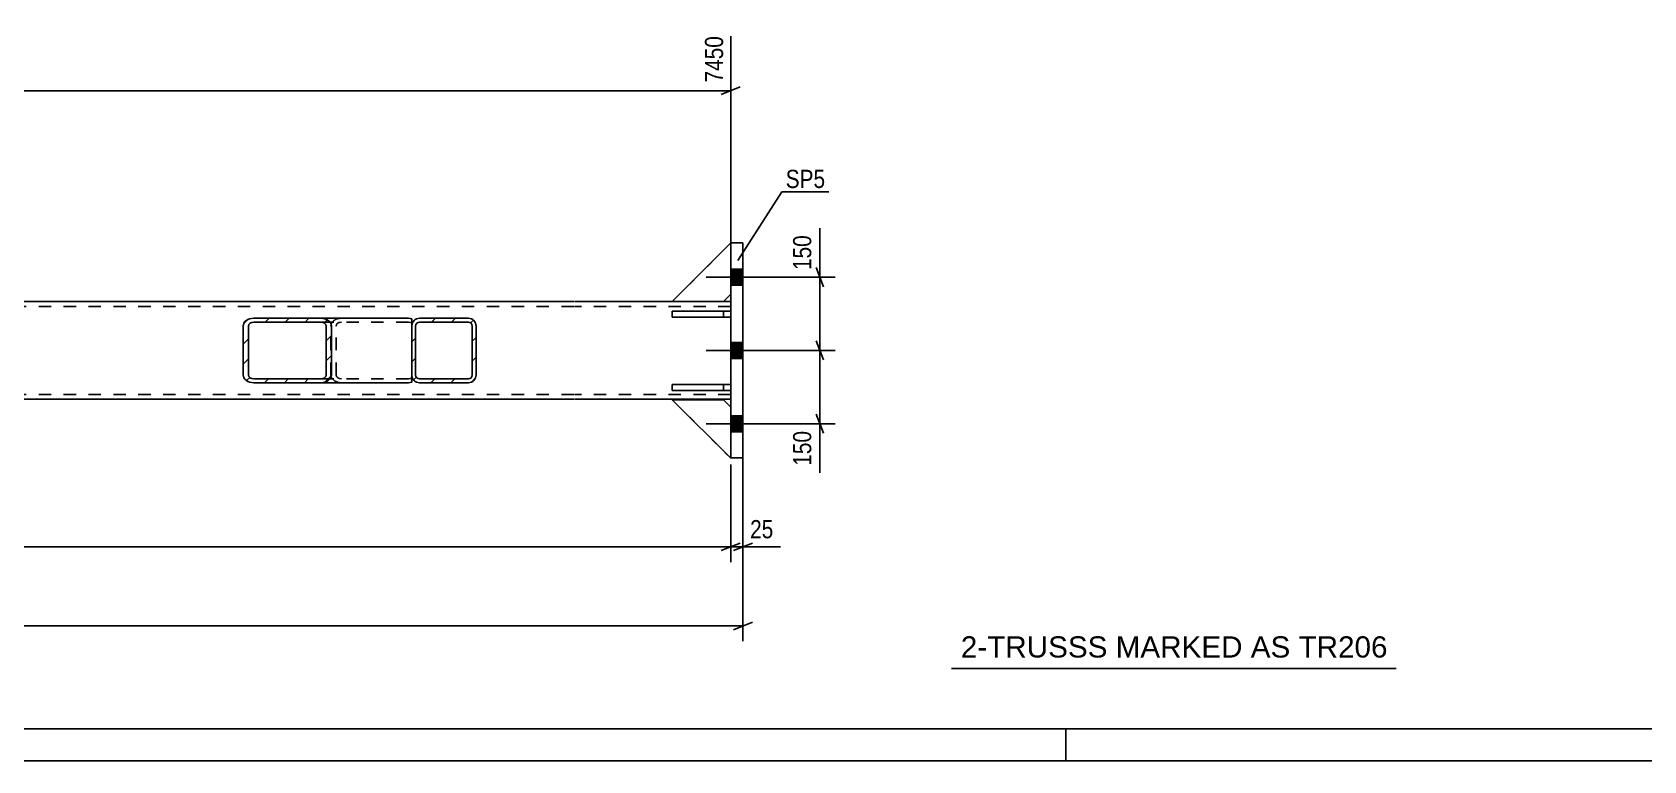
# Model space of a CAD drawing. Header units: millimetres. Extents: x 0 to 841, y 0 to 594.
# Drawn here: x 258.2 to 512, y 0 to 114.7 of the extents above; entities that cross this region are included whole.
import ezdxf

# ---------------------------------------------------------------- set-up
doc = ezdxf.new("R2010")
doc.units = ezdxf.units.MM
doc.linetypes.add('DXK_LINE_DOT2', pattern=[3.9198, 1.9599, -1.9599])
doc.styles.add('Arial', font='ARIAL.TTF', dxfattribs={"height": 0.2})
doc.styles.add('Arial Narrow', font='ARIALN.TTF', dxfattribs={"height": 0.2})

# ---------------------------------------------------------------- blocks, each defined once
blk = doc.blocks.new('Unknown-570388617-1134')
at = {"color": 5, "linetype": 'Continuous'}
for p, q in [((5, 5), (836, 5)), ((421, 0), (421, 5)), ((0, 0), (841, 0))]:
    blk.add_line(p, q, dxfattribs=at)
blk = doc.blocks.new('Part-570388617-1519 - 1377')
at = {"color": 2, "linetype": 'Continuous'}
for p, q in [((368.21, 81.52), (368.21, 81.52)), ((368.21, 81.52), (368.21, 47.68)), ((368.21, 81.52), (370.13, 81.52)), ((370.13, 81.52), (370.13, 81.52)), ((370.13, 81.52), (370.13, 47.68)), ((370.13, 47.68), (368.21, 47.68)), ((370.13, 47.68), (370.13, 47.68))]:
    blk.add_line(p, q, dxfattribs=at)
at = {"color": 7, "linetype": 'DXK_LINE_DOT2'}
for p, q in [((368.21, 47.68), (368.21, 81.52)), ((370.13, 81.52), (370.13, 47.68))]:
    blk.add_line(p, q, dxfattribs=at)
blk = doc.blocks.new('Part-570388617-1488 - 1377')
at = {"color": 2, "linetype": 'Continuous'}
for p, q in [((358.98, 58.31), (358.98, 59.23)), ((368.21, 59.23), (358.98, 59.23)), ((368.21, 59.23), (368.21, 59.23)), ((368.21, 58.31), (368.21, 59.23)), ((368.21, 58.31), (358.98, 58.31)), ((368.21, 58.31), (368.21, 58.31))]:
    blk.add_line(p, q, dxfattribs=at)
at = {"color": 7, "linetype": 'DXK_LINE_DOT2'}
for p, q in [((367.06, 58.31), (367.06, 59.23)), ((368.21, 59.23), (368.21, 58.31))]:
    blk.add_line(p, q, dxfattribs=at)
blk = doc.blocks.new('Part-570388617-1424 - 1377')
at = {"color": 2, "linetype": 'Continuous'}
for p, q in [((343.49, 72.29), (71.8, 72.29)), ((358.98, 72.29), (343.59, 72.29)), ((368.21, 72.29), (367.06, 72.29)), ((71.8, 56.91), (343.49, 56.91)), ((343.59, 56.91), (368.21, 56.91))]:
    blk.add_line(p, q, dxfattribs=at)
at = {"color": 7, "linetype": 'DXK_LINE_DOT2'}
for p, q in [((343.49, 71.52), (71.8, 71.52)), ((368.21, 71.52), (343.59, 71.52)), ((367.06, 72.29), (358.98, 72.29)), ((368.21, 72.29), (368.21, 72.29)), ((368.21, 72.29), (368.21, 56.91)), ((368.21, 56.91), (368.21, 72.29)), ((368.21, 72.29), (368.21, 72.29)), ((343.49, 57.68), (71.8, 57.68)), ((368.21, 57.68), (343.59, 57.68)), ((368.21, 56.91), (368.21, 56.91)), ((368.21, 56.91), (368.21, 56.91))]:
    blk.add_line(p, q, dxfattribs=at)
blk = doc.blocks.new('Part-570388617-1520 - 1377')
at = {"linetype": 'Continuous'}
h = blk.add_hatch(dxfattribs=at)
h.set_pattern_fill('', scale=0.7, style=0, pattern_type=0)
h.set_pattern_definition([(45, (304.284, 59.6153), (-1.57154, 1.57154), [])])
h.paths.add_polyline_path([(303.64, 59.52), (304.28, 59.62), (304.83, 59.88), (305.2, 60.28), (305.33, 60.75), (305.33, 68.44), (305.2, 68.92), (304.83, 69.31), (304.28, 69.58), (303.64, 69.68), (293.08, 69.68), (292.43, 69.58), (291.88, 69.31), (291.52, 68.92), (291.39, 68.44), (291.39, 60.75), (291.52, 60.28), (291.88, 59.88), (292.43, 59.62), (293.08, 59.52)])
h.paths.add_polyline_path([(292.75, 60.18), (292.48, 60.32), (292.3, 60.52), (292.23, 60.75), (292.23, 68.44), (292.3, 68.68), (292.48, 68.88), (292.75, 69.01), (293.08, 69.06), (303.64, 69.06), (303.96, 69.01), (304.23, 68.88), (304.42, 68.68), (304.48, 68.44), (304.48, 60.75), (304.42, 60.52), (304.23, 60.32), (303.96, 60.18), (303.64, 60.14), (293.08, 60.14)])
at = {"color": 2, "linetype": 'Continuous'}
for p, q in [((291.52, 68.92), (291.39, 68.44)), ((292.23, 68.44), (292.3, 68.68)), ((293.08, 69.68), (292.43, 69.58)), ((292.75, 69.01), (293.08, 69.06)), ((293.08, 69.68), (303.64, 69.68)), ((293.08, 69.06), (303.64, 69.06)), ((317.46, 69.68), (303.64, 69.68)), ((304.28, 69.58), (303.64, 69.68)), ((303.64, 69.06), (303.96, 69.01)), ((304.42, 68.68), (304.48, 68.44)), ((305.33, 68.44), (305.2, 68.92)), ((317.46, 69.68), (317.96, 69.6)), ((317.96, 69.6), (317.96, 69.58)), ((317.96, 69.58), (317.96, 69.31)), ((317.96, 69.31), (317.96, 68.44)), ((291.39, 60.75), (291.39, 68.44)), ((292.23, 60.75), (292.23, 68.44)), ((304.48, 60.75), (304.48, 68.44)), ((305.33, 60.75), (305.33, 68.44)), ((291.39, 60.75), (291.52, 60.28)), ((292.3, 60.52), (292.23, 60.75)), ((292.43, 59.62), (293.08, 59.52)), ((293.08, 60.14), (292.75, 60.18)), ((293.08, 60.14), (303.64, 60.14)), ((293.08, 59.52), (303.64, 59.52)), ((303.96, 60.18), (303.64, 60.14)), ((303.64, 59.52), (304.28, 59.62)), ((317.46, 59.52), (303.64, 59.52)), ((304.48, 60.75), (304.42, 60.52)), ((305.2, 60.28), (305.33, 60.75)), ((317.46, 59.52), (317.96, 59.59)), ((317.96, 59.59), (317.96, 60.75))]:
    blk.add_line(p, q, dxfattribs=at)
at = {"color": 7, "linetype": 'DXK_LINE_DOT2'}
for p, q in [((303.64, 69.68), (293.08, 69.68)), ((317.46, 69.06), (293.08, 69.06)), ((305.21, 68.44), (305.34, 68.92)), ((306.12, 68.68), (306.06, 68.44)), ((306.26, 69.58), (306.9, 69.68)), ((306.9, 69.06), (306.58, 69.01)), ((317.78, 69.01), (317.46, 69.06)), ((317.96, 68.93), (317.78, 69.01)), ((317.96, 69.6), (317.96, 69.6)), ((317.96, 69.31), (317.96, 68.93)), ((317.96, 60.75), (317.96, 68.92)), ((305.21, 60.75), (305.21, 68.44)), ((306.06, 60.75), (306.06, 68.44)), ((317.46, 60.14), (293.08, 60.14)), ((303.64, 59.52), (293.08, 59.52)), ((305.34, 60.28), (305.21, 60.75)), ((306.06, 60.75), (306.12, 60.52)), ((306.9, 59.52), (306.26, 59.62)), ((306.58, 60.18), (306.9, 60.14)), ((317.46, 60.14), (317.78, 60.18)), ((317.78, 60.18), (317.96, 60.27))]:
    blk.add_line(p, q, dxfattribs=at)
at = {"color": 2, "linetype": 'Continuous'}
for centre, radius, start, end in [((292.82, 68.09), 1.54, 104.5547, 147.5895), ((292.95, 68.27), 0.771, 104.5547, 147.5895), ((303.77, 68.27), 0.771, 32.4105, 75.4453), ((303.9, 68.09), 1.54, 32.4105, 75.4453), ((292.82, 61.11), 1.54, 212.4105, 255.4453), ((292.95, 60.93), 0.771, 212.4105, 255.4453), ((303.77, 60.93), 0.771, 284.5547, 327.5895), ((303.9, 61.11), 1.54, 284.5547, 327.5895)]:
    blk.add_arc(centre, radius, start, end, dxfattribs=at)
at = {"color": 7, "linetype": 'DXK_LINE_DOT2'}
for centre, radius, start, end in [((306.64, 68.09), 1.54, 104.5547, 147.5896), ((306.77, 68.27), 0.771, 104.5547, 147.5896), ((306.64, 61.11), 1.54, 212.4104, 255.4453), ((306.77, 60.93), 0.771, 212.4104, 255.4453)]:
    blk.add_arc(centre, radius, start, end, dxfattribs=at)
blk = doc.blocks.new('Part-570388617-1489 - 1377')
at = {"color": 2, "linetype": 'Continuous'}
for p, q in [((358.98, 69.85), (358.98, 70.77)), ((368.21, 70.77), (358.98, 70.77)), ((368.21, 69.85), (358.98, 69.85)), ((368.21, 70.77), (368.21, 70.77)), ((368.21, 69.85), (368.21, 70.77)), ((368.21, 69.85), (368.21, 69.85))]:
    blk.add_line(p, q, dxfattribs=at)
at = {"color": 7, "linetype": 'DXK_LINE_DOT2'}
for p, q in [((367.06, 69.85), (367.06, 70.77)), ((368.21, 70.77), (368.21, 69.85))]:
    blk.add_line(p, q, dxfattribs=at)
blk = doc.blocks.new('Bolt-570388617-1425 - 1377')
at = {"linetype": 'Continuous'}
for points in [[(368.21, 77.41), (368.21, 74.87), (370.13, 74.87), (370.13, 77.41)], [(368.21, 77.41), (368.21, 74.87), (370.13, 74.87), (370.13, 77.41)], [(368.21, 77.41), (368.21, 74.87), (370.13, 74.87), (370.13, 77.41)], [(368.21, 77.41), (368.21, 74.87), (370.13, 74.87), (370.13, 77.41)], [(368.21, 65.87), (368.21, 63.33), (370.13, 63.33), (370.13, 65.87)], [(368.21, 65.87), (368.21, 63.33), (370.13, 63.33), (370.13, 65.87)], [(368.21, 54.33), (368.21, 51.79), (370.13, 51.79), (370.13, 54.33)], [(368.21, 54.33), (368.21, 51.79), (370.13, 51.79), (370.13, 54.33)], [(368.21, 54.33), (368.21, 51.79), (370.13, 51.79), (370.13, 54.33)], [(368.21, 54.33), (368.21, 51.79), (370.13, 51.79), (370.13, 54.33)]]:
    blk.add_hatch(color=1, dxfattribs=at).paths.add_polyline_path(points)
at = {"color": 1, "linetype": 'Continuous'}
for p, q in [((370.13, 77.41), (368.21, 77.41)), ((370.13, 77.41), (368.21, 77.41)), ((370.13, 77.41), (368.21, 77.41)), ((370.13, 77.41), (368.21, 77.41)), ((373.52, 76.14), (364.36, 76.14)), ((373.52, 76.14), (364.36, 76.14)), ((373.52, 76.14), (364.36, 76.14)), ((373.52, 76.14), (364.36, 76.14)), ((370.13, 74.87), (368.21, 74.87)), ((370.13, 74.87), (368.21, 74.87)), ((370.13, 74.87), (368.21, 74.87)), ((370.13, 74.87), (368.21, 74.87)), ((373.52, 64.6), (364.36, 64.6)), ((373.52, 64.6), (364.36, 64.6)), ((370.13, 65.87), (368.21, 65.87)), ((370.13, 65.87), (368.21, 65.87)), ((370.13, 63.33), (368.21, 63.33)), ((370.13, 63.33), (368.21, 63.33)), ((370.13, 54.33), (368.21, 54.33)), ((370.13, 54.33), (368.21, 54.33)), ((370.13, 54.33), (368.21, 54.33)), ((370.13, 54.33), (368.21, 54.33)), ((373.52, 53.06), (364.36, 53.06)), ((373.52, 53.06), (364.36, 53.06)), ((373.52, 53.06), (364.36, 53.06)), ((373.52, 53.06), (364.36, 53.06)), ((370.13, 51.79), (368.21, 51.79)), ((370.13, 51.79), (368.21, 51.79)), ((370.13, 51.79), (368.21, 51.79)), ((370.13, 51.79), (368.21, 51.79))]:
    blk.add_line(p, q, dxfattribs=at)
blk = doc.blocks.new('Part-570388617-1393 - 1377')
at = {"linetype": 'Continuous'}
h = blk.add_hatch(dxfattribs=at)
h.set_pattern_fill('', scale=0.7, style=0, pattern_type=0)
h.set_pattern_definition([(45, (327.35, 59.6153), (-1.57154, 1.57154), [])])
h.paths.add_polyline_path([(326.88, 59.52), (327.35, 59.62), (327.75, 59.88), (328.02, 60.28), (328.11, 60.75), (328.11, 68.44), (328.02, 68.92), (327.75, 69.31), (327.35, 69.58), (326.88, 69.68), (319.19, 69.68), (318.72, 69.58), (318.32, 69.31), (318.05, 68.92), (317.96, 68.44), (317.96, 60.75), (318.05, 60.28), (318.32, 59.88), (318.72, 59.62), (319.19, 59.52)])
h.paths.add_polyline_path([(318.95, 60.18), (318.75, 60.32), (318.62, 60.52), (318.57, 60.75), (318.57, 68.44), (318.62, 68.68), (318.75, 68.88), (318.95, 69.01), (319.19, 69.06), (326.88, 69.06), (327.11, 69.01), (327.31, 68.88), (327.45, 68.68), (327.49, 68.44), (327.49, 60.75), (327.45, 60.52), (327.31, 60.32), (327.11, 60.18), (326.88, 60.14), (319.19, 60.14)])
at = {"color": 7, "linetype": 'DXK_LINE_DOT2'}
for p, q in [((317.96, 68.44), (318.05, 68.92)), ((318.62, 68.68), (318.57, 68.44)), ((318.72, 69.58), (319.19, 69.68)), ((319.19, 69.06), (318.95, 69.01)), ((326.88, 69.68), (319.19, 69.68)), ((319.19, 69.06), (326.88, 69.06)), ((326.88, 69.68), (326.88, 69.68)), ((326.88, 69.68), (327.35, 69.58)), ((327.11, 69.01), (326.88, 69.06)), ((327.49, 68.44), (327.45, 68.68)), ((328.02, 68.92), (328.11, 68.44)), ((317.96, 60.75), (317.96, 68.44)), ((318.57, 60.75), (318.57, 68.44)), ((327.49, 60.75), (327.49, 68.44)), ((328.11, 60.75), (328.11, 68.44)), ((318.05, 60.28), (317.96, 60.75)), ((318.57, 60.75), (318.62, 60.52)), ((319.19, 59.52), (318.72, 59.62)), ((318.95, 60.18), (319.19, 60.14)), ((319.19, 60.14), (326.88, 60.14)), ((319.19, 59.52), (326.88, 59.52)), ((326.88, 60.14), (327.11, 60.18)), ((327.35, 59.62), (326.88, 59.52)), ((327.45, 60.52), (327.49, 60.75)), ((328.11, 60.75), (328.02, 60.28))]:
    blk.add_line(p, q, dxfattribs=at)
at = {"color": 2, "linetype": 'Continuous'}
for p, q in [((318.05, 68.92), (317.96, 68.44)), ((318.57, 68.44), (318.62, 68.68)), ((319.19, 69.68), (318.72, 69.58)), ((318.95, 69.01), (319.19, 69.06)), ((319.19, 69.68), (319.19, 69.68)), ((319.19, 69.68), (326.88, 69.68)), ((319.19, 69.06), (319.19, 69.06)), ((319.19, 69.06), (326.88, 69.06)), ((326.88, 69.68), (326.88, 69.68)), ((327.35, 69.58), (326.88, 69.68)), ((326.88, 69.06), (326.88, 69.06)), ((326.88, 69.06), (327.11, 69.01)), ((327.45, 68.68), (327.49, 68.44)), ((328.11, 68.44), (328.02, 68.92)), ((317.96, 68.44), (317.96, 68.44)), ((317.96, 60.75), (317.96, 68.44)), ((318.57, 68.44), (318.57, 68.44)), ((318.57, 60.75), (318.57, 68.44)), ((327.49, 68.44), (327.49, 68.44)), ((327.49, 60.75), (327.49, 68.44)), ((328.11, 68.44), (328.11, 68.44)), ((328.11, 60.75), (328.11, 68.44)), ((317.96, 60.75), (317.96, 60.75)), ((317.96, 60.75), (318.05, 60.28)), ((318.57, 60.75), (318.57, 60.75)), ((318.62, 60.52), (318.57, 60.75)), ((318.72, 59.62), (319.19, 59.52)), ((319.19, 60.14), (318.95, 60.18)), ((319.19, 60.14), (319.19, 60.14)), ((319.19, 60.14), (326.88, 60.14)), ((319.19, 59.52), (319.19, 59.52)), ((319.19, 59.52), (326.88, 59.52)), ((327.11, 60.18), (326.88, 60.14)), ((326.88, 60.14), (326.88, 60.14)), ((326.88, 59.52), (327.35, 59.62)), ((326.88, 59.52), (326.88, 59.52)), ((327.49, 60.75), (327.45, 60.52)), ((327.49, 60.75), (327.49, 60.75)), ((328.02, 60.28), (328.11, 60.75)), ((328.11, 60.75), (328.11, 60.75))]:
    blk.add_line(p, q, dxfattribs=at)
at = {"color": 7, "linetype": 'DXK_LINE_DOT2'}
for centre, radius, start, end in [((319.19, 68.44), 1.23, 112.5, 157.5), ((319.19, 68.44), 0.615, 112.5, 157.5), ((326.88, 68.44), 0.615, 22.5, 67.5), ((326.88, 68.44), 1.23, 22.5, 67.5), ((319.19, 60.75), 1.23, 202.5, 247.5), ((319.19, 60.75), 0.615, 202.5, 247.5), ((326.88, 60.75), 0.615, 292.5, 337.5), ((326.88, 60.75), 1.23, 292.5, 337.5)]:
    blk.add_arc(centre, radius, start, end, dxfattribs=at)
at = {"color": 2, "linetype": 'Continuous'}
for centre, radius, start, end in [((319.19, 68.44), 1.23, 112.5, 157.5), ((319.19, 68.44), 0.615, 112.5, 157.5), ((326.88, 68.44), 0.615, 22.5, 67.5), ((326.88, 68.44), 1.23, 22.5, 67.5), ((319.19, 60.75), 1.23, 202.5, 247.5), ((319.19, 60.75), 0.615, 202.5, 247.5), ((326.88, 60.75), 0.615, 292.5, 337.5), ((326.88, 60.75), 1.23, 292.5, 337.5)]:
    blk.add_arc(centre, radius, start, end, dxfattribs=at)
blk = doc.blocks.new('Part-570388617-1491 - 1377')
at = {"color": 7, "linetype": 'DXK_LINE_DOT2'}
for p, q in [((368.21, 70.77), (358.98, 70.77)), ((358.98, 70.77), (358.98, 69.85)), ((368.21, 69.85), (358.98, 69.85)), ((367.06, 69.85), (367.06, 70.77)), ((368.21, 69.85), (368.21, 70.77)), ((368.21, 70.77), (368.21, 69.85))]:
    blk.add_line(p, q, dxfattribs=at)
blk = doc.blocks.new('Part-570388617-1495 - 1377')
at = {"color": 7, "linetype": 'DXK_LINE_DOT2'}
for p, q in [((367.06, 56.85), (358.98, 56.85)), ((358.98, 56.85), (368.21, 47.62)), ((368.21, 55.69), (367.06, 56.85)), ((368.21, 47.62), (368.21, 55.69)), ((368.21, 55.69), (368.21, 47.62))]:
    blk.add_line(p, q, dxfattribs=at)
blk = doc.blocks.new('Part-570388617-1497 - 1377')
at = {"color": 7, "linetype": 'DXK_LINE_DOT2'}
for p, q in [((367.06, 56.85), (358.98, 56.85)), ((358.98, 56.85), (368.21, 47.62)), ((368.21, 55.69), (367.06, 56.85)), ((368.21, 47.62), (368.21, 55.69)), ((368.21, 55.69), (368.21, 47.62))]:
    blk.add_line(p, q, dxfattribs=at)
blk = doc.blocks.new('Part-570388617-1490 - 1377')
at = {"color": 7, "linetype": 'DXK_LINE_DOT2'}
for p, q in [((368.21, 59.23), (358.98, 59.23)), ((358.98, 59.23), (358.98, 58.31)), ((367.06, 58.31), (367.06, 59.23)), ((368.21, 58.31), (368.21, 59.23)), ((368.21, 59.23), (368.21, 58.31)), ((368.21, 58.31), (358.98, 58.31))]:
    blk.add_line(p, q, dxfattribs=at)
blk = doc.blocks.new('Part-570388617-1492 - 1377')
at = {"color": 7, "linetype": 'DXK_LINE_DOT2'}
for p, q in [((358.98, 72.29), (368.21, 81.52)), ((368.21, 81.52), (368.21, 73.44)), ((368.21, 73.44), (368.21, 81.52)), ((367.06, 72.29), (358.98, 72.29)), ((368.21, 73.44), (367.06, 72.29))]:
    blk.add_line(p, q, dxfattribs=at)
blk = doc.blocks.new('Part-570388617-1493 - 1377')
at = {"color": 2, "linetype": 'Continuous'}
for p, q in [((358.98, 72.29), (368.21, 81.52)), ((367.06, 72.29), (358.98, 72.29)), ((368.21, 73.44), (367.06, 72.29))]:
    blk.add_line(p, q, dxfattribs=at)
at = {"color": 7, "linetype": 'DXK_LINE_DOT2'}
for p, q in [((368.21, 73.44), (368.21, 81.52)), ((368.21, 81.52), (368.21, 73.44))]:
    blk.add_line(p, q, dxfattribs=at)
blk = doc.blocks.new('Part-570388617-1494 - 1377')
at = {"color": 7, "linetype": 'DXK_LINE_DOT2'}
for p, q in [((358.98, 72.29), (368.21, 81.52)), ((368.21, 81.52), (368.21, 73.44)), ((368.21, 73.44), (368.21, 81.52)), ((367.06, 72.29), (358.98, 72.29)), ((368.21, 73.44), (367.06, 72.29))]:
    blk.add_line(p, q, dxfattribs=at)
blk = doc.blocks.new('Part-570388617-1496 - 1377')
at = {"color": 2, "linetype": 'Continuous'}
for p, q in [((367.06, 56.85), (358.98, 56.85)), ((358.98, 56.85), (368.21, 47.62)), ((368.21, 55.69), (367.06, 56.85)), ((368.21, 47.68), (368.21, 47.62))]:
    blk.add_line(p, q, dxfattribs=at)
at = {"color": 7, "linetype": 'DXK_LINE_DOT2'}
blk.add_line((368.21, 47.62), (368.21, 55.69), dxfattribs=at)
blk = doc.blocks.new('StraightDimension-570388617-1600 - 1377')
at = {"color": 7, "linetype": 'Continuous'}
for p, q in [((202.57, 73.29), (202.57, 114.1)), ((368.21, 73.29), (368.21, 114.1)), ((204.07, 106.09), (201.07, 104.89)), ((202.57, 105.49), (368.21, 105.49)), ((366.71, 104.89), (369.71, 106.09))]:
    blk.add_line(p, q, dxfattribs=at)
at = {"color": 0, "linetype": 'Continuous'}
blk.add_wipeout([(367.61, 114.7), (363.41, 114.7), (363.41, 106.19), (367.61, 106.19)], dxfattribs=at)
at = {"color": 3, "linetype": 'Continuous', "style": 'Arial Narrow'}
blk.add_text('7450', height=2.863, rotation=90.0002, dxfattribs=at).set_placement((367.01, 106.79))
blk = doc.blocks.new('StraightDimension-570388617-8388 - 1377')
at = {"color": 7, "linetype": 'Continuous'}
for p, q in [((368.21, 46.62), (368.21, 31.28)), ((370.13, 46.68), (370.13, 31.28)), ((366.71, 33.08), (369.71, 34.28)), ((368.21, 33.68), (370.13, 33.68)), ((371.63, 34.28), (368.63, 33.08))]:
    blk.add_line(p, q, dxfattribs=at)
at = {"color": 0}
blk.add_wipeout([(375.51, 34.43), (375.51, 38.63), (370.66, 38.63), (370.66, 34.43)], dxfattribs=at)
at = {"color": 7, "linetype": 'Continuous'}
blk.add_line((370.13, 33.68), (376.04, 33.68), dxfattribs=at)
blk.add_line((370.13, 33.68), (376.04, 33.68), dxfattribs=at)
at = {"color": 3, "style": 'Arial Narrow'}
blk.add_text('25', height=2.863, dxfattribs=at).set_placement((371.26, 35.03))
blk = doc.blocks.new('StraightDimension-570388617-1540 - 1377')
at = {"color": 7, "linetype": 'Continuous'}
for p, q in [((381.64, 77.64), (382.84, 74.64)), ((371.13, 76.14), (384.64, 76.14)), ((382.24, 64.6), (382.24, 76.14)), ((382.84, 63.1), (381.64, 66.1)), ((371.13, 64.6), (384.64, 64.6))]:
    blk.add_line(p, q, dxfattribs=at)
at = {"color": 0}
blk.add_wipeout([(381.49, 83.35), (377.29, 83.35), (377.29, 76.66), (381.49, 76.66)], dxfattribs=at)
at = {"color": 7, "linetype": 'Continuous'}
blk.add_line((382.24, 76.14), (382.24, 83.87), dxfattribs=at)
blk.add_line((382.24, 76.14), (382.24, 83.87), dxfattribs=at)
at = {"color": 3, "style": 'Arial Narrow'}
blk.add_text('150', height=2.863, rotation=90.0002, dxfattribs=at).set_placement((380.89, 77.26))
blk = doc.blocks.new('StraightDimension-570388617-1526 - 1377')
at = {"color": 7, "linetype": 'Continuous'}
for p, q in [((381.64, 66.1), (382.84, 63.1)), ((371.13, 64.6), (384.64, 64.6)), ((382.24, 53.06), (382.24, 64.6)), ((382.84, 51.56), (381.64, 54.56)), ((371.13, 53.06), (384.64, 53.06))]:
    blk.add_line(p, q, dxfattribs=at)
at = {"color": 0}
blk.add_wipeout([(381.49, 52.54), (377.29, 52.54), (377.29, 45.85), (381.49, 45.85)], dxfattribs=at)
at = {"color": 7, "linetype": 'Continuous'}
blk.add_line((382.24, 53.06), (382.24, 45.33), dxfattribs=at)
blk.add_line((382.24, 53.06), (382.24, 45.33), dxfattribs=at)
at = {"color": 3, "style": 'Arial Narrow'}
blk.add_text('150', height=2.863, rotation=90.0002, dxfattribs=at).set_placement((380.89, 46.45))
blk = doc.blocks.new('StraightDimension-570388617-1612 - 1377')
at = {"color": 7, "linetype": 'Continuous'}
for p, q in [((370.13, 80.52), (370.13, 18.82)), ((45.16, 21.22), (370.13, 21.22)), ((368.63, 20.62), (371.63, 21.82))]:
    blk.add_line(p, q, dxfattribs=at)
blk = doc.blocks.new('StraightDimension-570388617-8389 - 1377')
at = {"color": 7, "linetype": 'Continuous'}
for p, q in [((368.21, 46.62), (368.21, 31.28)), ((47.09, 33.68), (368.21, 33.68)), ((366.71, 33.08), (369.71, 34.28))]:
    blk.add_line(p, q, dxfattribs=at)
blk = doc.blocks.new('Unknown-570388617-14756')
at = {"color": 7, "linetype": 'Continuous'}
blk.add_line((403, 14.5), (473, 14.5), dxfattribs=at)
at = {"color": 7, "style": 'Arial'}
blk.add_text('2-TRUSSS MARKED AS TR206', height=3.3428, dxfattribs=at).set_placement((404.45, 16.25))
blk = doc.blocks.new('Mark-570388617-1515 - 1377')
at = {"color": 0}
blk.add_wipeout([(383.08, 90.18), (383.08, 93.18), (376.87, 93.18), (376.87, 90.18)], dxfattribs=at)
blk.add_wipeout([(383.08, 90.18), (383.08, 93.18), (376.87, 93.18), (376.87, 90.18)], dxfattribs=at)
at = {"color": 30, "linetype": 'Continuous'}
for p, q in [((369.31, 78.74), (376.27, 89.58)), ((376.27, 89.58), (383.68, 89.58))]:
    blk.add_line(p, q, dxfattribs=at)
at = {"color": 3, "style": 'Arial Narrow'}
blk.add_text('SP5', height=2.863, dxfattribs=at).set_placement((376.87, 90.18))

msp = doc.modelspace()

# ---------------------------------------------------------------- block references
for name in ['Unknown-570388617-1134', 'Part-570388617-1492 - 1377', 'Part-570388617-1493 - 1377', 'Part-570388617-1494 - 1377', 'Part-570388617-1519 - 1377', 'Bolt-570388617-1425 - 1377', 'Part-570388617-1424 - 1377', 'Part-570388617-1520 - 1377', 'Part-570388617-1393 - 1377', 'Part-570388617-1489 - 1377', 'Part-570388617-1491 - 1377', 'Part-570388617-1488 - 1377', 'Part-570388617-1490 - 1377', 'Part-570388617-1495 - 1377', 'Part-570388617-1497 - 1377', 'Part-570388617-1496 - 1377', 'Unknown-570388617-14756']:
    msp.add_blockref(name, (0, 0))

# ---------------------------------------------------------------- next in the draw order: block references
for name in ['StraightDimension-570388617-1600 - 1377', 'StraightDimension-570388617-1540 - 1377', 'StraightDimension-570388617-8388 - 1377']:
    msp.add_blockref(name, (0, 0))

# ---------------------------------------------------------------- next in the draw order: block references
msp.add_blockref('StraightDimension-570388617-1526 - 1377', (0, 0))

# ---------------------------------------------------------------- next in the draw order: block references
msp.add_blockref('StraightDimension-570388617-1612 - 1377', (0, 0))

# ---------------------------------------------------------------- next in the draw order: block references
for name in ['Mark-570388617-1515 - 1377', 'StraightDimension-570388617-8389 - 1377']:
    msp.add_blockref(name, (0, 0))

doc.saveas('drawing.dxf')
